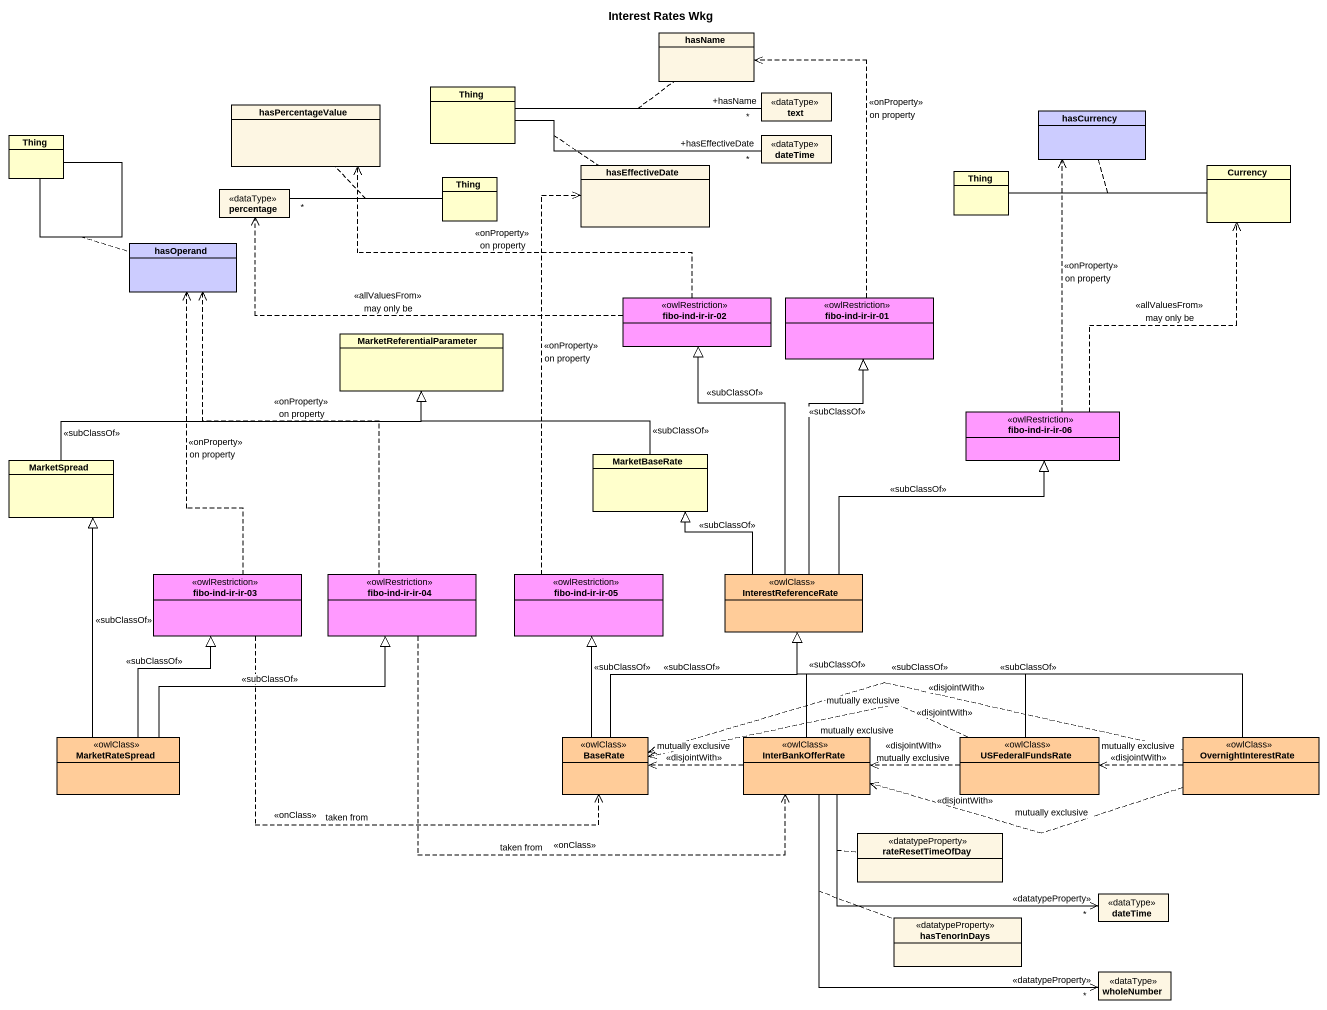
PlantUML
@startuml
title Interest Rates Wkg
hide circle
hide empty members
class hasName
class hasPercentageValue
class Thing #FFFFCC
class text <<dataType>>
class hasCurrency #CCCCFF
class "Thing" as Thing_2 #FFFFCC
class dateTime <<dataType>>
class "Thing" as Thing_3 #FFFFCC
class hasEffectiveDate
class "Thing" as Thing_4 #FFFFCC
class Currency #FFFFCC
class percentage <<dataType>>
class hasOperand #CCCCFF
class "fibo-ind-ir-ir-02" as fibo_ind_ir_ir_02 <<owlRestriction>> #FF99FF
class "fibo-ind-ir-ir-01" as fibo_ind_ir_ir_01 <<owlRestriction>> #FF99FF
class MarketReferentialParameter #FFFFCC
class "fibo-ind-ir-ir-06" as fibo_ind_ir_ir_06 <<owlRestriction>> #FF99FF
class MarketBaseRate #FFFFCC
class MarketSpread #FFFFCC
class "fibo-ind-ir-ir-03" as fibo_ind_ir_ir_03 <<owlRestriction>> #FF99FF
class "fibo-ind-ir-ir-04" as fibo_ind_ir_ir_04 <<owlRestriction>> #FF99FF
class "fibo-ind-ir-ir-05" as fibo_ind_ir_ir_05 <<owlRestriction>> #FF99FF
class InterestReferenceRate <<owlClass>> #FFCC99
class MarketRateSpread <<owlClass>> #FFCC99
class BaseRate <<owlClass>> #FFCC99
class InterBankOfferRate <<owlClass>> #FFCC99
class USFederalFundsRate <<owlClass>> #FFCC99
class OvernightInterestRate <<owlClass>> #FFCC99
class rateResetTimeOfDay <<datatypeProperty>>
class hasTenorInDays <<datatypeProperty>>
class "dateTime" as dateTime_2 <<dataType>>
class wholeNumber <<dataType>>
Thing -right- "+hasName\n*" text
(Thing, text) .. hasName
Thing -right- "+hasEffectiveDate\n*" dateTime
(Thing, dateTime) .. hasEffectiveDate
Thing_2 -- Thing_2
(Thing_2, Thing_2) .. hasOperand
Thing_3 -left- "*" percentage
(Thing_3, percentage) .. hasPercentageValue
Thing_4 -right- Currency
(Thing_4, Currency) .. hasCurrency
fibo_ind_ir_ir_02 .left.> hasPercentageValue : <<onProperty>>\non property
fibo_ind_ir_ir_02 .left.> percentage : <<allValuesFrom>>\nmay only be
fibo_ind_ir_ir_01 .up.> hasName : <<onProperty>>\non property
fibo_ind_ir_ir_06 .up.> hasCurrency : <<onProperty>>\non property
fibo_ind_ir_ir_06 .up.> Currency : <<allValuesFrom>>\nmay only be
MarketBaseRate -left-|> MarketReferentialParameter : <<subClassOf>>
MarketSpread -right-|> MarketReferentialParameter : <<subClassOf>>
fibo_ind_ir_ir_03 .up.> hasOperand : <<onProperty>>\non property
fibo_ind_ir_ir_03 .right.> BaseRate : <<onClass>>\ntaken from
fibo_ind_ir_ir_04 .up.> hasOperand : <<onProperty>>\non property
fibo_ind_ir_ir_04 .right.> InterBankOfferRate : <<onClass>>\ntaken from
fibo_ind_ir_ir_05 .up.> hasEffectiveDate : <<onProperty>>\non property
InterestReferenceRate -up-|> fibo_ind_ir_ir_02 : <<subClassOf>>
InterestReferenceRate -up-|> fibo_ind_ir_ir_01 : <<subClassOf>>
InterestReferenceRate -up-|> fibo_ind_ir_ir_06 : <<subClassOf>>
InterestReferenceRate -up-|> MarketBaseRate : <<subClassOf>>
MarketRateSpread -up-|> MarketSpread : <<subClassOf>>
MarketRateSpread -up-|> fibo_ind_ir_ir_03 : <<subClassOf>>
MarketRateSpread -right-|> fibo_ind_ir_ir_04 : <<subClassOf>>
BaseRate -up-|> fibo_ind_ir_ir_05 : <<subClassOf>>
BaseRate -up-|> InterestReferenceRate : <<subClassOf>>
InterBankOfferRate -up-|> InterestReferenceRate : <<subClassOf>>
InterBankOfferRate .left.> BaseRate : <<disjointWith>>\nmutually exclusive
InterBankOfferRate -right-> "<<datatypeProperty>>\n*" dateTime_2
(InterBankOfferRate, dateTime_2) .. rateResetTimeOfDay
InterBankOfferRate --> "<<datatypeProperty>>\n*" wholeNumber
(InterBankOfferRate, wholeNumber) .. hasTenorInDays
USFederalFundsRate -up-|> InterestReferenceRate : <<subClassOf>>
USFederalFundsRate .left.> BaseRate : mutually exclusive\n<<disjointWith>>
USFederalFundsRate .left.> InterBankOfferRate : <<disjointWith>>\nmutually exclusive
OvernightInterestRate -left-|> InterestReferenceRate : <<subClassOf>>
OvernightInterestRate .left.> BaseRate : <<disjointWith>>\nmutually exclusive
OvernightInterestRate .left.> InterBankOfferRate : <<disjointWith>>\nmutually exclusive
OvernightInterestRate .left.> USFederalFundsRate : <<disjointWith>>\nmutually exclusive
@enduml
